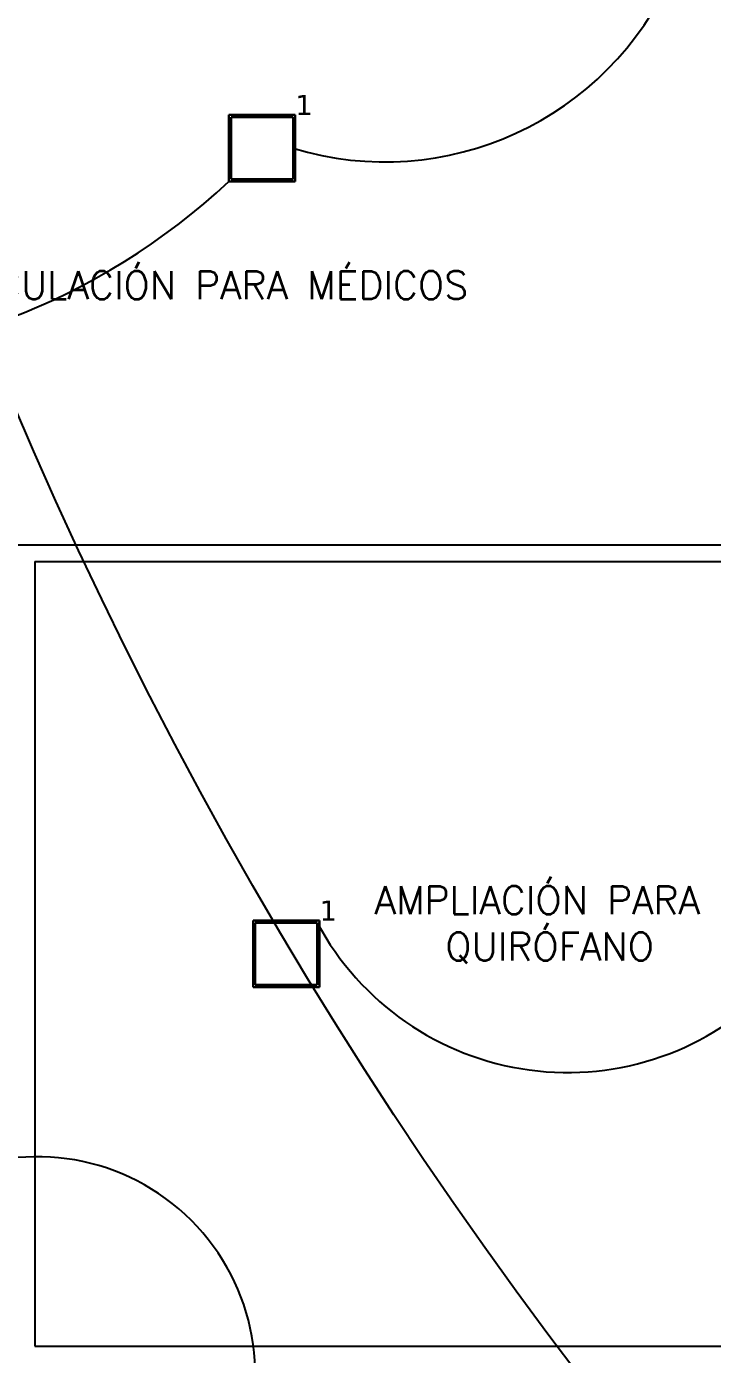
# Model space of a CAD drawing. Header units: metres. Extents: x -39 to 21688, y -24 to 9022.
# Drawn here: x 38.09 to 44.25, y 4.23 to 16.16 of the extents above; entities that cross this region are included whole.
import ezdxf

# ---------------------------------------------------------------- set-up
doc = ezdxf.new("R2010")
doc.units = ezdxf.units.M
doc.header["$MEASUREMENT"] = 0
for name, color, linetype in [('AN-TEXTO', 3, 'Continuous'), ('AR-MUROS', 6, 'Continuous'), ('AR-PUERTAS', 2, 'Continuous'), ('AR-VENTANAS', 2, 'Continuous')]:
    doc.layers.add(name, color=color, linetype=linetype)
doc.layers.add('DLX_TERR_LUM', color=7, linetype='Continuous', true_color=0xffd400)
doc.layers.add('DLX_TERR_LUMKEY_IDX', color=7, linetype='Continuous', true_color=0x969696)
doc.styles.add('REGULAR-2.5', font='romans.shx', dxfattribs={"height": 2.5})
doc.styles.add('TableTextStyle', font='')
doc.styles.get('TableTextStyle').set_extended_font_data('VERDANA.TTF')

msp = doc.modelspace()

# ---------------------------------------------------------------- linework, layer by layer
at = {"layer": 'AR-MUROS'}
for p, q in [((37.51076, 11.5001), (38.16076, 11.5001)), ((38.16076, 11.3501), (38.16076, 4.3001))]:
    msp.add_line(p, q, dxfattribs=at)
for points in [[(38.16076, 11.5001), (48.82312, 11.5001)], [(38.16076, 11.3501), (47.21076, 11.3501)], [(38.16076, 4.3001), (47.21076, 4.3001)]]:
    msp.add_lwpolyline(points, dxfattribs=at)
at = {"layer": 'AR-PUERTAS'}
for centre in [(74.88973, 28.38769), (22.62406, 27.62249)]:
    msp.add_circle(centre, 40.08066, dxfattribs=at)
at = {"layer": 'AR-VENTANAS'}
for centre, radius, start, end in [((41.30484, 17.76745), 2.82523, 253.043706, 59.498727), ((35.82568, 19.11646), 5.96268, 224.866975, 313.153495), ((42.94796, 9.31219), 2.55344, 208.246057, 316.259266), ((38.18328, 4.04435), 1.95761, 337.265013, 117.27838)]:
    msp.add_arc(centre, radius, start, end, dxfattribs=at)
at = {"layer": 'DLX_TERR_LUM'}
for points in [[(40.50089, 15.36354, 0), (39.90388, 15.36354, 0)], [(39.90388, 15.36354, 0), (39.90388, 15.36354, 0)], [(39.90388, 15.36354, 0), (40.50089, 15.36354, 0)], [(39.90388, 15.36354, 0), (39.90388, 14.76654, 0)], [(39.90388, 14.76654, 0), (39.90388, 15.36354, 0)], [(39.90388, 15.36354, 0), (39.90388, 15.36354, 0)], [(39.90388, 14.76654, 0), (39.90388, 15.36354, 0)], [(39.90388, 15.36354, 0), (40.50089, 15.36354, 0)], [(40.50089, 15.36354, 0), (39.90388, 15.36354, 0)], [(39.90388, 15.36354, 0), (39.90388, 14.76654, 0)], [(40.48088, 15.34354, 0), (39.92389, 15.34354, 0)], [(39.92389, 15.34354, 0), (39.92389, 14.78654, 0)], [(39.92389, 14.78654, 0), (39.92389, 15.34354, 0)], [(39.92389, 15.34354, 0), (40.48088, 15.34354, 0)], [(40.48088, 14.78654, 0), (40.48088, 15.34354, 0)], [(40.48088, 15.34354, 0), (40.48088, 14.78654, 0)], [(40.50089, 14.76654, 0), (40.50089, 15.36354, 0)], [(40.50089, 15.36354, 0), (40.50089, 15.36354, 0)], [(40.50089, 15.36354, 0), (40.50089, 14.76654, 0)], [(40.50089, 15.36354, 0), (40.50089, 15.36354, 0)], [(40.50089, 15.36354, 0), (40.50089, 14.76654, 0)], [(40.50089, 14.76654, 0), (40.50089, 15.36354, 0)], [(39.90388, 14.76654, 0), (39.90388, 14.76654, 0)], [(39.90388, 14.76654, 0), (40.50089, 14.76654, 0)], [(40.50089, 14.76654, 0), (39.90388, 14.76654, 0)], [(39.90388, 14.76654, 0), (39.90388, 14.76654, 0)], [(40.50089, 14.76654, 0), (39.90388, 14.76654, 0)], [(39.90388, 14.76654, 0), (40.50089, 14.76654, 0)], [(39.92389, 14.78654, 0), (40.48088, 14.78654, 0)], [(40.48088, 14.78654, 0), (39.92389, 14.78654, 0)], [(40.50089, 14.76654, 0), (40.50089, 14.76654, 0)], [(40.50089, 14.76654, 0), (40.50089, 14.76654, 0)], [(40.71858, 8.12376, 0), (40.12158, 8.12376, 0)], [(40.12158, 8.12376, 0), (40.12158, 8.12376, 0)], [(40.12158, 8.12376, 0), (40.71858, 8.12376, 0)], [(40.12158, 8.12376, 0), (40.12158, 7.52676, 0)], [(40.12158, 7.52676, 0), (40.12158, 8.12376, 0)], [(40.12158, 8.12376, 0), (40.12158, 8.12376, 0)], [(40.12158, 7.52676, 0), (40.12158, 8.12376, 0)], [(40.12158, 8.12376, 0), (40.71858, 8.12376, 0)], [(40.71858, 8.12376, 0), (40.12158, 8.12376, 0)], [(40.12158, 8.12376, 0), (40.12158, 7.52676, 0)], [(40.71858, 7.52676, 0), (40.71858, 8.12376, 0)], [(40.71858, 8.12376, 0), (40.71858, 8.12376, 0)], [(40.71858, 8.12376, 0), (40.71858, 7.52676, 0)], [(40.71858, 8.12376, 0), (40.71858, 8.12376, 0)], [(40.71858, 8.12376, 0), (40.71858, 7.52676, 0)], [(40.71858, 7.52676, 0), (40.71858, 8.12376, 0)], [(40.69858, 8.10376, 0), (40.14158, 8.10376, 0)], [(40.14158, 8.10376, 0), (40.14158, 7.54676, 0)], [(40.14158, 7.54676, 0), (40.14158, 8.10376, 0)], [(40.14158, 8.10376, 0), (40.69858, 8.10376, 0)], [(40.69858, 7.54676, 0), (40.69858, 8.10376, 0)], [(40.69858, 8.10376, 0), (40.69858, 7.54676, 0)], [(40.12158, 7.52676, 0), (40.12158, 7.52676, 0)], [(40.12158, 7.52676, 0), (40.71858, 7.52676, 0)], [(40.71858, 7.52676, 0), (40.12158, 7.52676, 0)], [(40.12158, 7.52676, 0), (40.12158, 7.52676, 0)], [(40.71858, 7.52676, 0), (40.12158, 7.52676, 0)], [(40.12158, 7.52676, 0), (40.71858, 7.52676, 0)], [(40.14158, 7.54676, 0), (40.69858, 7.54676, 0)], [(40.69858, 7.54676, 0), (40.14158, 7.54676, 0)], [(40.71858, 7.52676, 0), (40.71858, 7.52676, 0)], [(40.71858, 7.52676, 0), (40.71858, 7.52676, 0)]]:
    msp.add_polyline3d(points, dxfattribs=at)

# ---------------------------------------------------------------- texts
at = {"layer": 'AN-TEXTO', "char_height": 0.25, "attachment_point": 1, "style": 'REGULAR-2.5'}
for s, width, heights, insert in [('\\pi0.22058;CIRCULACIÓN PARA MÉDICOS ', 5.7863988, [0.30966], (37.05394, 13.95893)), ('\\pi0.13158;AMPLIACIÓN PARA\\P\\pi0.76848;QUIRÓFANO', 3.5369651, [0], (41.08087, 8.43308))]:
    msp.add_mtext_dynamic_manual_height_columns(s, width=width, gutter_width=1.25, heights=heights, dxfattribs=dict(at, insert=insert))
at = {"layer": 'DLX_TERR_LUMKEY_IDX', "style": 'TableTextStyle'}
for p in [(40.50088, 15.36354), (40.71858, 8.12376)]:
    msp.add_text('1', height=0.18, dxfattribs=at).set_placement(p)

doc.saveas('drawing.dxf')
